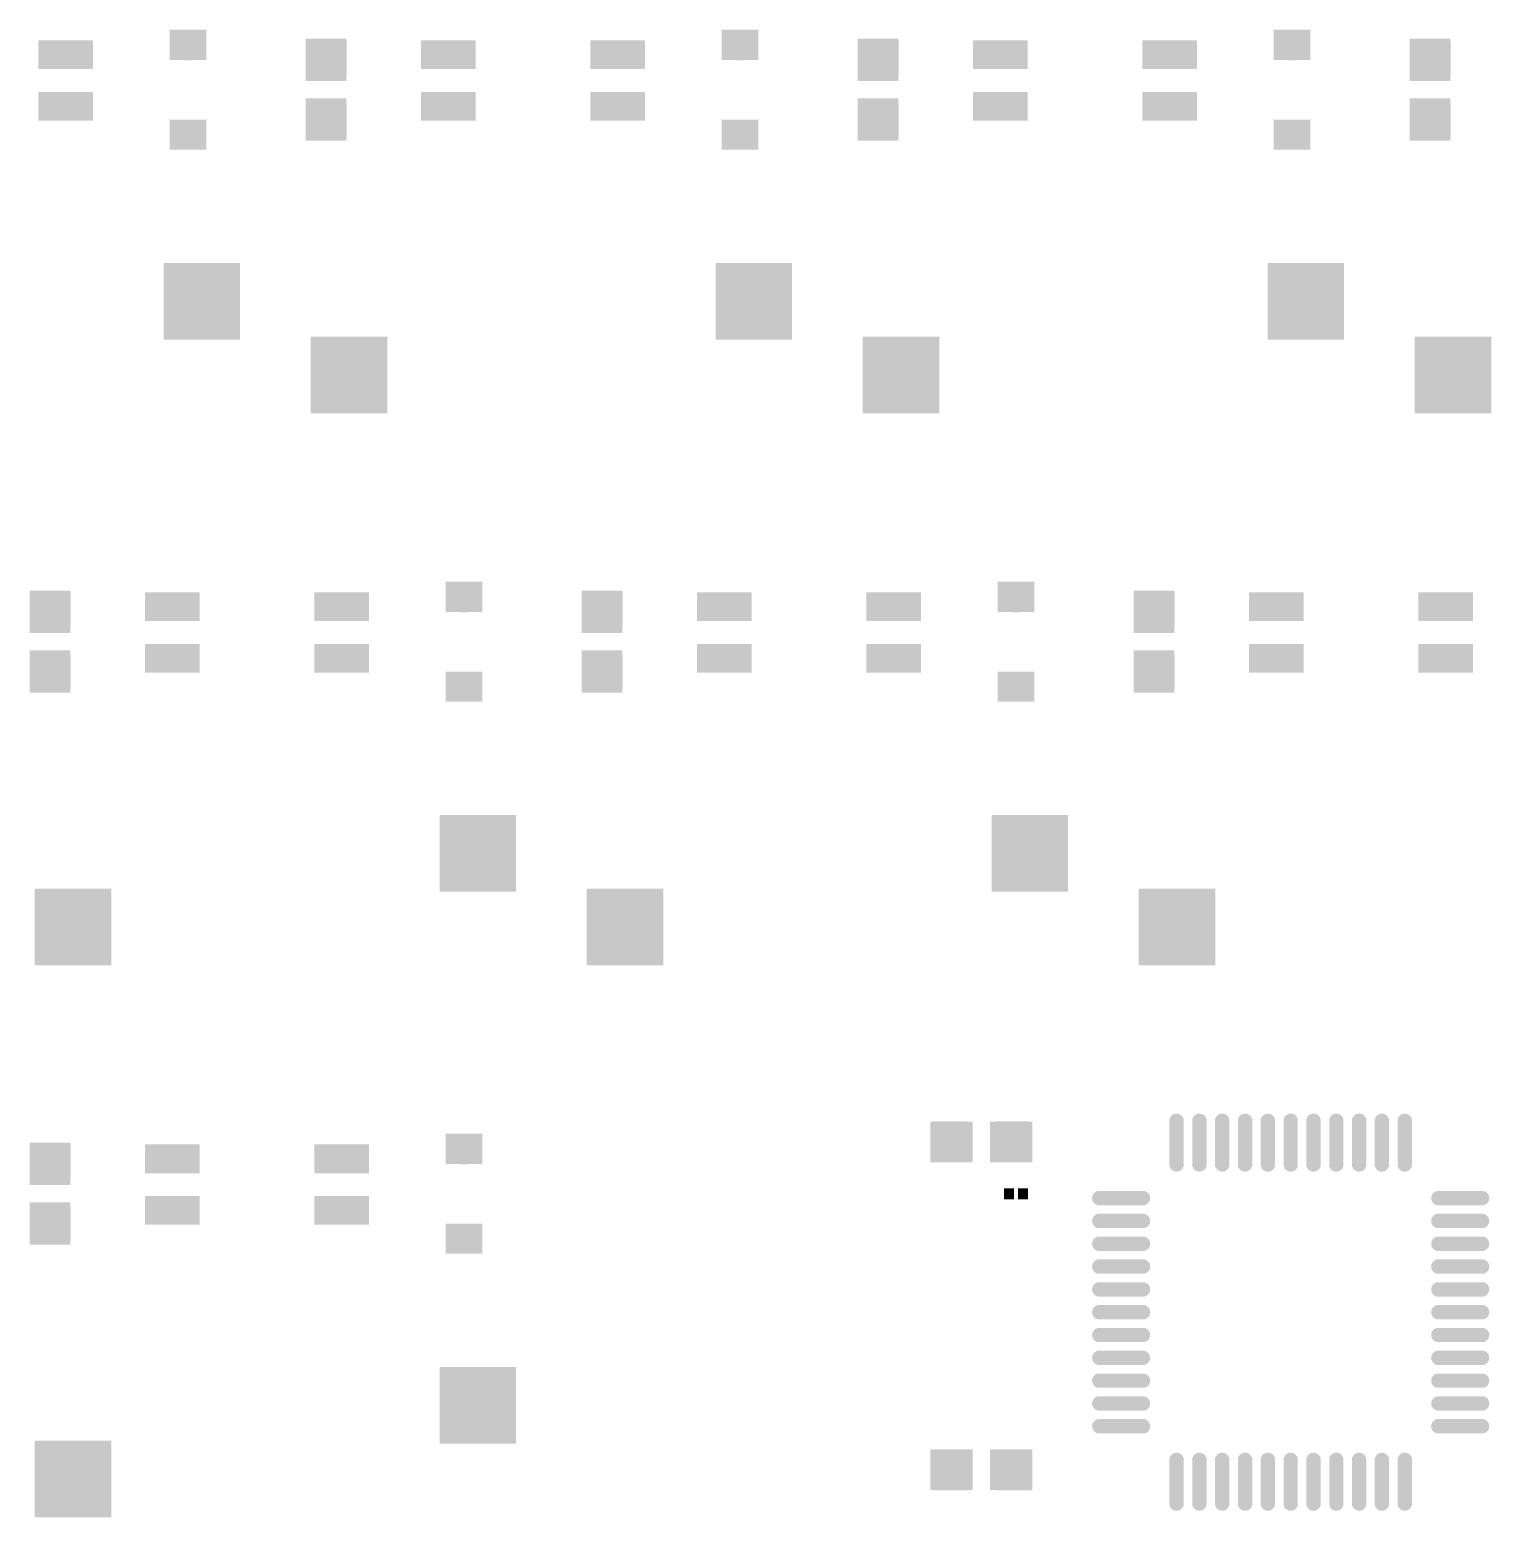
# Model space of a CAD drawing. Extents: x -401 to 1070, y -422 to 1263.
# Drawn here: x 525.2 to 575.7, y -420.2 to -368.8 of the extents above; entities that cross this region are included whole.
import ezdxf

# ---------------------------------------------------------------- set-up
doc = ezdxf.new("R2010")
doc.units = 0
doc.header["$MEASUREMENT"] = 0
for name, color, linetype, true_color in [('BottomLayer', 5, 'Continuous', 0x0000ff), ('BottomPasteMaskLayer', 7, 'Continuous', 0x800000), ('BottomSolderMaskLayer', 7, 'Continuous', 0xaa00ff), ('Document', 7, 'Continuous', 0xffffff)]:
    doc.layers.add(name, color=color, linetype=linetype, true_color=true_color)

msp = doc.modelspace()

# ---------------------------------------------------------------- hatches: boundary and pattern name
at = {"layer": 'BottomLayer'}
for points in [[(530.102, -368.836), (530.102, -369.836), (531.302, -369.836), (531.302, -368.836)], [(549.152, -368.836), (549.152, -369.836), (550.352, -369.836), (550.352, -368.836)], [(568.203, -368.836), (568.203, -369.836), (569.403, -369.836), (569.403, -368.836)], [(525.59, -369.235), (527.368, -369.235), (527.368, -370.124), (525.59, -370.124)], [(534.789, -370.561), (536.139, -370.561), (536.139, -369.151), (534.789, -369.151)], [(538.798, -369.235), (540.576, -369.235), (540.576, -370.124), (538.798, -370.124)], [(544.64, -369.235), (546.418, -369.235), (546.418, -370.124), (544.64, -370.124)], [(553.84, -370.561), (555.19, -370.561), (555.19, -369.151), (553.84, -369.151)], [(557.849, -369.235), (559.627, -369.235), (559.627, -370.124), (557.849, -370.124)], [(563.691, -369.235), (565.469, -369.235), (565.469, -370.124), (563.691, -370.124)], [(572.89, -370.561), (574.24, -370.561), (574.24, -369.151), (572.89, -369.151)], [(525.59, -371.013), (527.368, -371.013), (527.368, -371.902), (525.59, -371.902)], [(538.798, -371.013), (540.576, -371.013), (540.576, -371.902), (538.798, -371.902)], [(544.64, -371.013), (546.418, -371.013), (546.418, -371.902), (544.64, -371.902)], [(557.849, -371.013), (559.627, -371.013), (559.627, -371.902), (557.849, -371.902)], [(563.691, -371.013), (565.469, -371.013), (565.469, -371.902), (563.691, -371.902)], [(534.789, -371.211), (536.139, -371.211), (536.139, -372.621), (534.789, -372.621)], [(553.84, -371.211), (555.19, -371.211), (555.19, -372.621), (553.84, -372.621)], [(572.89, -371.211), (574.24, -371.211), (574.24, -372.621), (572.89, -372.621)], [(530.102, -371.936), (530.102, -372.936), (531.302, -372.936), (531.302, -371.936)], [(549.152, -371.936), (549.152, -372.936), (550.352, -372.936), (550.352, -371.936)], [(568.203, -371.936), (568.203, -372.936), (569.403, -372.936), (569.403, -371.936)], [(529.908, -376.919), (532.448, -376.919), (532.448, -379.459), (529.908, -379.459)], [(548.958, -376.919), (551.498, -376.919), (551.498, -379.459), (548.958, -379.459)], [(568.009, -376.919), (570.549, -376.919), (570.549, -379.459), (568.009, -379.459)], [(534.988, -379.459), (537.528, -379.459), (537.528, -381.999), (534.988, -381.999)], [(554.039, -379.459), (556.579, -379.459), (556.579, -381.999), (554.039, -381.999)], [(573.089, -379.459), (575.629, -379.459), (575.629, -381.999), (573.089, -381.999)], [(539.627, -387.887), (539.627, -388.887), (540.827, -388.887), (540.827, -387.887)], [(558.677, -387.887), (558.677, -388.887), (559.877, -388.887), (559.877, -387.887)], [(525.264, -389.611), (526.614, -389.611), (526.614, -388.201), (525.264, -388.201)], [(529.273, -388.286), (531.051, -388.286), (531.051, -389.175), (529.273, -389.175)], [(535.115, -388.286), (536.893, -388.286), (536.893, -389.175), (535.115, -389.175)], [(544.315, -389.611), (545.665, -389.611), (545.665, -388.201), (544.315, -388.201)], [(548.323, -388.286), (550.101, -388.286), (550.101, -389.175), (548.323, -389.175)], [(554.165, -388.286), (555.943, -388.286), (555.943, -389.175), (554.165, -389.175)], [(563.365, -389.611), (564.715, -389.611), (564.715, -388.201), (563.365, -388.201)], [(567.374, -388.286), (569.152, -388.286), (569.152, -389.175), (567.374, -389.175)], [(573.216, -388.286), (574.994, -388.286), (574.994, -389.175), (573.216, -389.175)], [(529.273, -390.064), (531.051, -390.064), (531.051, -390.953), (529.273, -390.953)], [(535.115, -390.064), (536.893, -390.064), (536.893, -390.953), (535.115, -390.953)], [(548.323, -390.064), (550.101, -390.064), (550.101, -390.953), (548.323, -390.953)], [(554.165, -390.064), (555.943, -390.064), (555.943, -390.953), (554.165, -390.953)], [(567.374, -390.064), (569.152, -390.064), (569.152, -390.953), (567.374, -390.953)], [(573.216, -390.064), (574.994, -390.064), (574.994, -390.953), (573.216, -390.953)], [(525.264, -390.261), (526.614, -390.261), (526.614, -391.671), (525.264, -391.671)], [(544.315, -390.261), (545.665, -390.261), (545.665, -391.671), (544.315, -391.671)], [(563.365, -390.261), (564.715, -390.261), (564.715, -391.671), (563.365, -391.671)], [(539.627, -390.986), (539.627, -391.986), (540.827, -391.986), (540.827, -390.986)], [(558.677, -390.986), (558.677, -391.986), (559.877, -391.986), (559.877, -390.986)], [(539.433, -395.969), (541.973, -395.969), (541.973, -398.509), (539.433, -398.509)], [(558.483, -395.969), (561.023, -395.969), (561.023, -398.509), (558.483, -398.509)], [(525.463, -398.509), (528.003, -398.509), (528.003, -401.049), (525.463, -401.049)], [(544.513, -398.509), (547.053, -398.509), (547.053, -401.049), (544.513, -401.049)], [(563.564, -398.509), (566.104, -398.509), (566.104, -401.049), (563.564, -401.049)], [(557.762, -407.876), (557.762, -406.526), (556.352, -406.526), (556.352, -407.876)], [(558.412, -407.876), (558.412, -406.526), (559.822, -406.526), (559.822, -407.876)], [(565.041, -407.95, -0.785398), (564.6, -407.95), (564.6, -406.495, -0.785398), (565.041, -406.495)], [(565.829, -407.95, -0.785398), (565.388, -407.95), (565.388, -406.495, -0.785398), (565.829, -406.495)], [(566.616, -407.95, -0.785398), (566.175, -407.95), (566.175, -406.495, -0.785398), (566.616, -406.495)], [(567.403, -407.95, -0.785398), (566.962, -407.95), (566.962, -406.495, -0.785398), (567.403, -406.495)], [(568.191, -407.95, -0.785398), (567.75, -407.95), (567.75, -406.495, -0.785398), (568.191, -406.495)], [(568.978, -407.95, -0.785398), (568.537, -407.95), (568.537, -406.495, -0.785398), (568.978, -406.495)], [(569.766, -407.95, -0.785398), (569.325, -407.95), (569.325, -406.495, -0.785398), (569.766, -406.495)], [(570.553, -407.95, -0.785398), (570.112, -407.95), (570.112, -406.495, -0.785398), (570.553, -406.495)], [(571.34, -407.95, -0.785398), (570.899, -407.95), (570.899, -406.495, -0.785398), (571.34, -406.495)], [(572.128, -407.95, -0.785398), (571.687, -407.95), (571.687, -406.495, -0.785398), (572.128, -406.495)], [(572.915, -407.95, -0.785398), (572.474, -407.95), (572.474, -406.495, -0.785398), (572.915, -406.495)], [(539.627, -406.937), (539.627, -407.937), (540.827, -407.937), (540.827, -406.937)], [(525.264, -408.662), (526.614, -408.662), (526.614, -407.252), (525.264, -407.252)], [(529.273, -407.336), (531.051, -407.336), (531.051, -408.225), (529.273, -408.225)], [(535.115, -407.336), (536.893, -407.336), (536.893, -408.225), (535.115, -408.225)], [(529.273, -409.114), (531.051, -409.114), (531.051, -410.003), (529.273, -410.003)], [(535.115, -409.114), (536.893, -409.114), (536.893, -410.003), (535.115, -410.003)], [(559.187, -409.149), (559.187, -408.825), (558.884, -408.825), (558.884, -409.149)], [(559.367, -409.149), (559.367, -408.825), (559.67, -408.825), (559.67, -409.149)], [(562.179, -409.357, -0.785398), (562.179, -408.916), (563.633, -408.916, -0.785398), (563.633, -409.357)], [(573.882, -409.357, -0.785398), (573.882, -408.916), (575.336, -408.916, -0.785398), (575.336, -409.357)], [(525.264, -409.312), (526.614, -409.312), (526.614, -410.722), (525.264, -410.722)], [(539.627, -410.037), (539.627, -411.037), (540.827, -411.037), (540.827, -410.037)], [(562.179, -410.145, -0.785398), (562.179, -409.704), (563.633, -409.704, -0.785398), (563.633, -410.145)], [(573.882, -410.145, -0.785398), (573.882, -409.704), (575.336, -409.704, -0.785398), (575.336, -410.145)], [(562.179, -410.932, -0.785398), (562.179, -410.491), (563.633, -410.491, -0.785398), (563.633, -410.932)], [(573.882, -410.932, -0.785398), (573.882, -410.491), (575.336, -410.491, -0.785398), (575.336, -410.932)], [(562.179, -411.719, -0.785398), (562.179, -411.279), (563.633, -411.279, -0.785398), (563.633, -411.719)], [(573.882, -411.719, -0.785398), (573.882, -411.279), (575.336, -411.279, -0.785398), (575.336, -411.719)], [(562.179, -412.507, -0.785398), (562.179, -412.066), (563.633, -412.066, -0.785398), (563.633, -412.507)], [(573.882, -412.507, -0.785398), (573.882, -412.066), (575.336, -412.066, -0.785398), (575.336, -412.507)], [(562.179, -413.294, -0.785398), (562.179, -412.853), (563.633, -412.853, -0.785398), (563.633, -413.294)], [(573.882, -413.294, -0.785398), (573.882, -412.853), (575.336, -412.853, -0.785398), (575.336, -413.294)], [(562.179, -414.082, -0.785398), (562.179, -413.641), (563.633, -413.641, -0.785398), (563.633, -414.082)], [(573.882, -414.082, -0.785398), (573.882, -413.641), (575.336, -413.641, -0.785398), (575.336, -414.082)], [(562.179, -414.869, -0.785398), (562.179, -414.428), (563.633, -414.428, -0.785398), (563.633, -414.869)], [(573.882, -414.869, -0.785398), (573.882, -414.428), (575.336, -414.428, -0.785398), (575.336, -414.869)], [(539.433, -415.019), (541.973, -415.019), (541.973, -417.559), (539.433, -417.559)], [(562.179, -415.656, -0.785398), (562.179, -415.216), (563.633, -415.216, -0.785398), (563.633, -415.656)], [(573.882, -415.656, -0.785398), (573.882, -415.216), (575.336, -415.216, -0.785398), (575.336, -415.656)], [(562.179, -416.444, -0.785398), (562.179, -416.003), (563.633, -416.003, -0.785398), (563.633, -416.444)], [(573.882, -416.444, -0.785398), (573.882, -416.003), (575.336, -416.003, -0.785398), (575.336, -416.444)], [(562.179, -417.231, -0.785398), (562.179, -416.79), (563.633, -416.79, -0.785398), (563.633, -417.231)], [(573.882, -417.231, -0.785398), (573.882, -416.79), (575.336, -416.79, -0.785398), (575.336, -417.231)], [(525.463, -417.559), (528.003, -417.559), (528.003, -420.099), (525.463, -420.099)], [(557.762, -417.837), (557.762, -419.187), (556.352, -419.187), (556.352, -417.837)], [(558.412, -417.837), (558.412, -419.187), (559.822, -419.187), (559.822, -417.837)], [(565.041, -419.652, -0.785398), (564.6, -419.652), (564.6, -418.198, -0.785398), (565.041, -418.198)], [(565.829, -419.652, -0.785398), (565.388, -419.652), (565.388, -418.198, -0.785398), (565.829, -418.198)], [(566.616, -419.652, -0.785398), (566.175, -419.652), (566.175, -418.198, -0.785398), (566.616, -418.198)], [(567.403, -419.652, -0.785398), (566.962, -419.652), (566.962, -418.198, -0.785398), (567.403, -418.198)], [(568.191, -419.652, -0.785398), (567.75, -419.652), (567.75, -418.198, -0.785398), (568.191, -418.198)], [(568.978, -419.652, -0.785398), (568.537, -419.652), (568.537, -418.198, -0.785398), (568.978, -418.198)], [(569.766, -419.652, -0.785398), (569.325, -419.652), (569.325, -418.198, -0.785398), (569.766, -418.198)], [(570.553, -419.652, -0.785398), (570.112, -419.652), (570.112, -418.198, -0.785398), (570.553, -418.198)], [(571.34, -419.652, -0.785398), (570.899, -419.652), (570.899, -418.198, -0.785398), (571.34, -418.198)], [(572.128, -419.652, -0.785398), (571.687, -419.652), (571.687, -418.198, -0.785398), (572.128, -418.198)], [(572.915, -419.652, -0.785398), (572.474, -419.652), (572.474, -418.198, -0.785398), (572.915, -418.198)]]:
    msp.add_hatch(color=256, dxfattribs=at).paths.add_polyline_path(points)
at = {"layer": 'BottomPasteMaskLayer'}
for points in [[(530.102, -368.836), (530.102, -369.836), (531.302, -369.836), (531.302, -368.836)], [(549.152, -368.836), (549.152, -369.836), (550.352, -369.836), (550.352, -368.836)], [(568.203, -368.836), (568.203, -369.836), (569.403, -369.836), (569.403, -368.836)], [(525.59, -369.235), (527.368, -369.235), (527.368, -370.124), (525.59, -370.124)], [(534.844, -370.411), (535.264, -370.411), (535.264, -369.966), (535.714, -369.966), (535.714, -370.406), (536.124, -370.411), (536.174, -370.361), (536.174, -369.211), (536.124, -369.161), (534.844, -369.161), (534.794, -369.211), (534.794, -370.361)], [(538.798, -369.235), (540.576, -369.235), (540.576, -370.124), (538.798, -370.124)], [(544.64, -369.235), (546.418, -369.235), (546.418, -370.124), (544.64, -370.124)], [(553.895, -370.411), (554.315, -370.411), (554.315, -369.966), (554.765, -369.966), (554.765, -370.406), (555.175, -370.411), (555.225, -370.361), (555.225, -369.211), (555.175, -369.161), (553.895, -369.161), (553.845, -369.211), (553.845, -370.361)], [(557.849, -369.235), (559.627, -369.235), (559.627, -370.124), (557.849, -370.124)], [(563.691, -369.235), (565.469, -369.235), (565.469, -370.124), (563.691, -370.124)], [(572.945, -370.411), (573.365, -370.411), (573.365, -369.966), (573.815, -369.966), (573.815, -370.406), (574.225, -370.411), (574.275, -370.361), (574.275, -369.211), (574.225, -369.161), (572.945, -369.161), (572.895, -369.211), (572.895, -370.361)], [(525.59, -371.013), (527.368, -371.013), (527.368, -371.902), (525.59, -371.902)], [(538.798, -371.013), (540.576, -371.013), (540.576, -371.902), (538.798, -371.902)], [(544.64, -371.013), (546.418, -371.013), (546.418, -371.902), (544.64, -371.902)], [(557.849, -371.013), (559.627, -371.013), (559.627, -371.902), (557.849, -371.902)], [(563.691, -371.013), (565.469, -371.013), (565.469, -371.902), (563.691, -371.902)], [(534.844, -372.561), (536.124, -372.561), (536.174, -372.511), (536.174, -371.361), (536.124, -371.311), (535.714, -371.306), (535.714, -371.756), (535.264, -371.756), (535.264, -371.316), (534.844, -371.311), (534.794, -371.361), (534.794, -372.511)], [(553.895, -372.561), (555.175, -372.561), (555.225, -372.511), (555.225, -371.361), (555.175, -371.311), (554.765, -371.306), (554.765, -371.756), (554.315, -371.756), (554.315, -371.316), (553.895, -371.311), (553.845, -371.361), (553.845, -372.511)], [(572.945, -372.561), (574.225, -372.561), (574.275, -372.511), (574.275, -371.361), (574.225, -371.311), (573.815, -371.306), (573.815, -371.756), (573.365, -371.756), (573.365, -371.316), (572.945, -371.311), (572.895, -371.361), (572.895, -372.511)], [(530.102, -371.936), (530.102, -372.936), (531.302, -372.936), (531.302, -371.936)], [(549.152, -371.936), (549.152, -372.936), (550.352, -372.936), (550.352, -371.936)], [(568.203, -371.936), (568.203, -372.936), (569.403, -372.936), (569.403, -371.936)], [(529.908, -376.919), (532.448, -376.919), (532.448, -379.459), (529.908, -379.459)], [(548.958, -376.919), (551.498, -376.919), (551.498, -379.459), (548.958, -379.459)], [(568.009, -376.919), (570.549, -376.919), (570.549, -379.459), (568.009, -379.459)], [(534.988, -379.459), (537.528, -379.459), (537.528, -381.999), (534.988, -381.999)], [(554.039, -379.459), (556.579, -379.459), (556.579, -381.999), (554.039, -381.999)], [(573.089, -379.459), (575.629, -379.459), (575.629, -381.999), (573.089, -381.999)], [(539.627, -387.887), (539.627, -388.887), (540.827, -388.887), (540.827, -387.887)], [(558.677, -387.887), (558.677, -388.887), (559.877, -388.887), (559.877, -387.887)], [(525.319, -389.462), (525.739, -389.461), (525.739, -389.017), (526.189, -389.017), (526.189, -389.456), (526.599, -389.462), (526.649, -389.411), (526.649, -388.262), (526.599, -388.211), (525.319, -388.211), (525.269, -388.262), (525.269, -389.411)], [(529.273, -388.286), (531.051, -388.286), (531.051, -389.175), (529.273, -389.175)], [(535.115, -388.286), (536.893, -388.286), (536.893, -389.175), (535.115, -389.175)], [(544.37, -389.462), (544.79, -389.461), (544.79, -389.017), (545.24, -389.017), (545.24, -389.456), (545.65, -389.462), (545.7, -389.411), (545.7, -388.262), (545.65, -388.211), (544.37, -388.211), (544.32, -388.262), (544.32, -389.411)], [(548.323, -388.286), (550.101, -388.286), (550.101, -389.175), (548.323, -389.175)], [(554.165, -388.286), (555.943, -388.286), (555.943, -389.175), (554.165, -389.175)], [(563.42, -389.462), (563.84, -389.461), (563.84, -389.017), (564.29, -389.017), (564.29, -389.456), (564.7, -389.462), (564.75, -389.411), (564.75, -388.262), (564.7, -388.211), (563.42, -388.211), (563.37, -388.262), (563.37, -389.411)], [(567.374, -388.286), (569.152, -388.286), (569.152, -389.175), (567.374, -389.175)], [(573.216, -388.286), (574.994, -388.286), (574.994, -389.175), (573.216, -389.175)], [(529.273, -390.064), (531.051, -390.064), (531.051, -390.953), (529.273, -390.953)], [(535.115, -390.064), (536.893, -390.064), (536.893, -390.953), (535.115, -390.953)], [(548.323, -390.064), (550.101, -390.064), (550.101, -390.953), (548.323, -390.953)], [(554.165, -390.064), (555.943, -390.064), (555.943, -390.953), (554.165, -390.953)], [(567.374, -390.064), (569.152, -390.064), (569.152, -390.953), (567.374, -390.953)], [(573.216, -390.064), (574.994, -390.064), (574.994, -390.953), (573.216, -390.953)], [(525.319, -391.612), (526.599, -391.612), (526.649, -391.562), (526.649, -390.411), (526.599, -390.362), (526.189, -390.356), (526.189, -390.806), (525.739, -390.806), (525.739, -390.366), (525.319, -390.362), (525.269, -390.411), (525.269, -391.562)], [(544.37, -391.612), (545.65, -391.612), (545.7, -391.562), (545.7, -390.411), (545.65, -390.362), (545.24, -390.356), (545.24, -390.806), (544.79, -390.806), (544.79, -390.366), (544.37, -390.362), (544.32, -390.411), (544.32, -391.562)], [(563.42, -391.612), (564.7, -391.612), (564.75, -391.562), (564.75, -390.411), (564.7, -390.362), (564.29, -390.356), (564.29, -390.806), (563.84, -390.806), (563.84, -390.366), (563.42, -390.362), (563.37, -390.411), (563.37, -391.562)], [(539.627, -390.986), (539.627, -391.986), (540.827, -391.986), (540.827, -390.986)], [(558.677, -390.986), (558.677, -391.986), (559.877, -391.986), (559.877, -390.986)], [(539.433, -395.969), (541.973, -395.969), (541.973, -398.509), (539.433, -398.509)], [(558.483, -395.969), (561.023, -395.969), (561.023, -398.509), (558.483, -398.509)], [(525.463, -398.509), (528.003, -398.509), (528.003, -401.049), (525.463, -401.049)], [(544.513, -398.509), (547.053, -398.509), (547.053, -401.049), (544.513, -401.049)], [(563.564, -398.509), (566.104, -398.509), (566.104, -401.049), (563.564, -401.049)], [(557.612, -407.821), (557.612, -407.401), (557.167, -407.401), (557.167, -406.951), (557.607, -406.951), (557.612, -406.541), (557.562, -406.491), (556.412, -406.491), (556.362, -406.541), (556.362, -407.821), (556.412, -407.871), (557.562, -407.871)], [(559.762, -407.821), (559.762, -406.541), (559.712, -406.491), (558.562, -406.491), (558.512, -406.541), (558.507, -406.951), (558.957, -406.951), (558.957, -407.401), (558.517, -407.401), (558.512, -407.821), (558.562, -407.871), (559.712, -407.871)], [(565.041, -407.95, -0.785398), (564.6, -407.95), (564.6, -406.495, -0.785398), (565.041, -406.495)], [(565.829, -407.95, -0.785398), (565.388, -407.95), (565.388, -406.495, -0.785398), (565.829, -406.495)], [(566.616, -407.95, -0.785398), (566.175, -407.95), (566.175, -406.495, -0.785398), (566.616, -406.495)], [(567.403, -407.95, -0.785398), (566.962, -407.95), (566.962, -406.495, -0.785398), (567.403, -406.495)], [(568.191, -407.95, -0.785398), (567.75, -407.95), (567.75, -406.495, -0.785398), (568.191, -406.495)], [(568.978, -407.95, -0.785398), (568.537, -407.95), (568.537, -406.495, -0.785398), (568.978, -406.495)], [(569.766, -407.95, -0.785398), (569.325, -407.95), (569.325, -406.495, -0.785398), (569.766, -406.495)], [(570.553, -407.95, -0.785398), (570.112, -407.95), (570.112, -406.495, -0.785398), (570.553, -406.495)], [(571.34, -407.95, -0.785398), (570.899, -407.95), (570.899, -406.495, -0.785398), (571.34, -406.495)], [(572.128, -407.95, -0.785398), (571.687, -407.95), (571.687, -406.495, -0.785398), (572.128, -406.495)], [(572.915, -407.95, -0.785398), (572.474, -407.95), (572.474, -406.495, -0.785398), (572.915, -406.495)], [(539.627, -406.937), (539.627, -407.937), (540.827, -407.937), (540.827, -406.937)], [(525.319, -408.512), (525.739, -408.512), (525.739, -408.067), (526.189, -408.067), (526.189, -408.507), (526.599, -408.512), (526.649, -408.462), (526.649, -407.312), (526.599, -407.262), (525.319, -407.262), (525.269, -407.312), (525.269, -408.462)], [(529.273, -407.336), (531.051, -407.336), (531.051, -408.225), (529.273, -408.225)], [(535.115, -407.336), (536.893, -407.336), (536.893, -408.225), (535.115, -408.225)], [(529.273, -409.114), (531.051, -409.114), (531.051, -410.003), (529.273, -410.003)], [(535.115, -409.114), (536.893, -409.114), (536.893, -410.003), (535.115, -410.003)], [(559.196, -409.125), (559.196, -408.849), (559.172, -408.825), (558.908, -408.825), (558.884, -408.849), (558.884, -409.125), (558.908, -409.149), (559.172, -409.149)], [(559.358, -409.125), (559.358, -408.849), (559.382, -408.825), (559.646, -408.825), (559.67, -408.849), (559.67, -409.125), (559.646, -409.149), (559.382, -409.149)], [(562.179, -409.357, -0.785398), (562.179, -408.916), (563.633, -408.916, -0.785398), (563.633, -409.357)], [(573.882, -409.357, -0.785398), (573.882, -408.916), (575.336, -408.916, -0.785398), (575.336, -409.357)], [(525.319, -410.662), (526.599, -410.662), (526.649, -410.612), (526.649, -409.462), (526.599, -409.412), (526.189, -409.407), (526.189, -409.857), (525.739, -409.857), (525.739, -409.417), (525.319, -409.412), (525.269, -409.462), (525.269, -410.612)], [(539.627, -410.037), (539.627, -411.037), (540.827, -411.037), (540.827, -410.037)], [(562.179, -410.145, -0.785398), (562.179, -409.704), (563.633, -409.704, -0.785398), (563.633, -410.145)], [(573.882, -410.145, -0.785398), (573.882, -409.704), (575.336, -409.704, -0.785398), (575.336, -410.145)], [(562.179, -410.932, -0.785398), (562.179, -410.491), (563.633, -410.491, -0.785398), (563.633, -410.932)], [(573.882, -410.932, -0.785398), (573.882, -410.491), (575.336, -410.491, -0.785398), (575.336, -410.932)], [(562.179, -411.719, -0.785398), (562.179, -411.279), (563.633, -411.279, -0.785398), (563.633, -411.719)], [(573.882, -411.719, -0.785398), (573.882, -411.279), (575.336, -411.279, -0.785398), (575.336, -411.719)], [(562.179, -412.507, -0.785398), (562.179, -412.066), (563.633, -412.066, -0.785398), (563.633, -412.507)], [(573.882, -412.507, -0.785398), (573.882, -412.066), (575.336, -412.066, -0.785398), (575.336, -412.507)], [(562.179, -413.294, -0.785398), (562.179, -412.853), (563.633, -412.853, -0.785398), (563.633, -413.294)], [(573.882, -413.294, -0.785398), (573.882, -412.853), (575.336, -412.853, -0.785398), (575.336, -413.294)], [(562.179, -414.082, -0.785398), (562.179, -413.641), (563.633, -413.641, -0.785398), (563.633, -414.082)], [(573.882, -414.082, -0.785398), (573.882, -413.641), (575.336, -413.641, -0.785398), (575.336, -414.082)], [(562.179, -414.869, -0.785398), (562.179, -414.428), (563.633, -414.428, -0.785398), (563.633, -414.869)], [(573.882, -414.869, -0.785398), (573.882, -414.428), (575.336, -414.428, -0.785398), (575.336, -414.869)], [(539.433, -415.019), (541.973, -415.019), (541.973, -417.559), (539.433, -417.559)], [(562.179, -415.656, -0.785398), (562.179, -415.216), (563.633, -415.216, -0.785398), (563.633, -415.656)], [(573.882, -415.656, -0.785398), (573.882, -415.216), (575.336, -415.216, -0.785398), (575.336, -415.656)], [(562.179, -416.444, -0.785398), (562.179, -416.003), (563.633, -416.003, -0.785398), (563.633, -416.444)], [(573.882, -416.444, -0.785398), (573.882, -416.003), (575.336, -416.003, -0.785398), (575.336, -416.444)], [(562.179, -417.231, -0.785398), (562.179, -416.79), (563.633, -416.79, -0.785398), (563.633, -417.231)], [(573.882, -417.231, -0.785398), (573.882, -416.79), (575.336, -416.79, -0.785398), (575.336, -417.231)], [(525.463, -417.559), (528.003, -417.559), (528.003, -420.099), (525.463, -420.099)], [(556.412, -417.892), (556.412, -419.172), (556.462, -419.222), (557.612, -419.222), (557.662, -419.172), (557.667, -418.762), (557.217, -418.762), (557.217, -418.312), (557.657, -418.312), (557.662, -417.892), (557.612, -417.842), (556.462, -417.842)], [(558.562, -417.892), (558.562, -418.312), (559.007, -418.312), (559.007, -418.762), (558.567, -418.762), (558.562, -419.172), (558.612, -419.222), (559.762, -419.222), (559.812, -419.172), (559.812, -417.892), (559.762, -417.842), (558.612, -417.842)], [(565.041, -419.652, -0.785398), (564.6, -419.652), (564.6, -418.198, -0.785398), (565.041, -418.198)], [(565.829, -419.652, -0.785398), (565.388, -419.652), (565.388, -418.198, -0.785398), (565.829, -418.198)], [(566.616, -419.652, -0.785398), (566.175, -419.652), (566.175, -418.198, -0.785398), (566.616, -418.198)], [(567.403, -419.652, -0.785398), (566.962, -419.652), (566.962, -418.198, -0.785398), (567.403, -418.198)], [(568.191, -419.652, -0.785398), (567.75, -419.652), (567.75, -418.198, -0.785398), (568.191, -418.198)], [(568.978, -419.652, -0.785398), (568.537, -419.652), (568.537, -418.198, -0.785398), (568.978, -418.198)], [(569.766, -419.652, -0.785398), (569.325, -419.652), (569.325, -418.198, -0.785398), (569.766, -418.198)], [(570.553, -419.652, -0.785398), (570.112, -419.652), (570.112, -418.198, -0.785398), (570.553, -418.198)], [(571.34, -419.652, -0.785398), (570.899, -419.652), (570.899, -418.198, -0.785398), (571.34, -418.198)], [(572.128, -419.652, -0.785398), (571.687, -419.652), (571.687, -418.198, -0.785398), (572.128, -418.198)], [(572.915, -419.652, -0.785398), (572.474, -419.652), (572.474, -418.198, -0.785398), (572.915, -418.198)]]:
    msp.add_hatch(color=256, dxfattribs=at).paths.add_polyline_path(points)
at = {"layer": 'BottomSolderMaskLayer'}
for points in [[(530.071, -368.815), (530.071, -369.857), (531.332, -369.857), (531.332, -368.815)], [(549.122, -368.815), (549.122, -369.857), (550.383, -369.857), (550.383, -368.815)], [(568.172, -368.815), (568.172, -369.857), (569.433, -369.857), (569.433, -368.815)], [(525.539, -369.184), (527.419, -369.184), (527.419, -370.175), (525.539, -370.175)], [(534.765, -370.588), (536.164, -370.588), (536.164, -369.125), (534.765, -369.125)], [(538.747, -369.184), (540.627, -369.184), (540.627, -370.175), (538.747, -370.175)], [(544.589, -369.184), (546.469, -369.184), (546.469, -370.175), (544.589, -370.175)], [(553.815, -370.588), (555.214, -370.588), (555.214, -369.125), (553.815, -369.125)], [(557.798, -369.184), (559.677, -369.184), (559.677, -370.175), (557.798, -370.175)], [(563.64, -369.184), (565.519, -369.184), (565.519, -370.175), (563.64, -370.175)], [(572.866, -370.588), (574.264, -370.588), (574.264, -369.125), (572.866, -369.125)], [(525.539, -370.962), (527.419, -370.962), (527.419, -371.953), (525.539, -371.953)], [(538.747, -370.962), (540.627, -370.962), (540.627, -371.953), (538.747, -371.953)], [(544.589, -370.962), (546.469, -370.962), (546.469, -371.953), (544.589, -371.953)], [(557.798, -370.962), (559.677, -370.962), (559.677, -371.953), (557.798, -371.953)], [(563.64, -370.962), (565.519, -370.962), (565.519, -371.953), (563.64, -371.953)], [(534.765, -371.185), (536.164, -371.185), (536.164, -372.648), (534.765, -372.648)], [(553.815, -371.185), (555.214, -371.185), (555.214, -372.648), (553.815, -372.648)], [(572.866, -371.185), (574.264, -371.185), (574.264, -372.648), (572.866, -372.648)], [(530.071, -371.915), (530.071, -372.957), (531.332, -372.957), (531.332, -371.915)], [(549.122, -371.915), (549.122, -372.957), (550.383, -372.957), (550.383, -371.915)], [(568.172, -371.915), (568.172, -372.957), (569.433, -372.957), (569.433, -371.915)], [(529.857, -376.868), (532.499, -376.868), (532.499, -379.509), (529.857, -379.509)], [(548.907, -376.868), (551.549, -376.868), (551.549, -379.509), (548.907, -379.509)], [(567.958, -376.868), (570.599, -376.868), (570.599, -379.509), (567.958, -379.509)], [(534.937, -379.408), (537.579, -379.408), (537.579, -382.049), (534.937, -382.049)], [(553.988, -379.408), (556.629, -379.408), (556.629, -382.049), (553.988, -382.049)], [(573.038, -379.408), (575.68, -379.408), (575.68, -382.049), (573.038, -382.049)], [(539.596, -387.865), (539.596, -388.908), (540.857, -388.908), (540.857, -387.865)], [(558.647, -387.865), (558.647, -388.908), (559.908, -388.908), (559.908, -387.865)], [(525.24, -389.638), (526.638, -389.638), (526.638, -388.175), (525.24, -388.175)], [(529.222, -388.235), (531.102, -388.235), (531.102, -389.225), (529.222, -389.225)], [(535.064, -388.235), (536.944, -388.235), (536.944, -389.225), (535.064, -389.225)], [(544.29, -389.638), (545.689, -389.638), (545.689, -388.175), (544.29, -388.175)], [(548.273, -388.235), (550.152, -388.235), (550.152, -389.225), (548.273, -389.225)], [(554.115, -388.235), (555.994, -388.235), (555.994, -389.225), (554.115, -389.225)], [(563.341, -389.638), (564.739, -389.638), (564.739, -388.175), (563.341, -388.175)], [(567.323, -388.235), (569.203, -388.235), (569.203, -389.225), (567.323, -389.225)], [(573.165, -388.235), (575.045, -388.235), (575.045, -389.225), (573.165, -389.225)], [(529.222, -390.013), (531.102, -390.013), (531.102, -391.003), (529.222, -391.003)], [(535.064, -390.013), (536.944, -390.013), (536.944, -391.003), (535.064, -391.003)], [(548.273, -390.013), (550.152, -390.013), (550.152, -391.003), (548.273, -391.003)], [(554.115, -390.013), (555.994, -390.013), (555.994, -391.003), (554.115, -391.003)], [(567.323, -390.013), (569.203, -390.013), (569.203, -391.003), (567.323, -391.003)], [(573.165, -390.013), (575.045, -390.013), (575.045, -391.003), (573.165, -391.003)], [(525.24, -390.235), (526.638, -390.235), (526.638, -391.698), (525.24, -391.698)], [(544.29, -390.235), (545.689, -390.235), (545.689, -391.698), (544.29, -391.698)], [(563.341, -390.235), (564.739, -390.235), (564.739, -391.698), (563.341, -391.698)], [(539.596, -390.965), (539.596, -392.008), (540.857, -392.008), (540.857, -390.965)], [(558.647, -390.965), (558.647, -392.008), (559.908, -392.008), (559.908, -390.965)], [(539.382, -395.918), (542.024, -395.918), (542.024, -398.56), (539.382, -398.56)], [(558.433, -395.918), (561.074, -395.918), (561.074, -398.56), (558.433, -398.56)], [(525.412, -398.458), (528.054, -398.458), (528.054, -401.1), (525.412, -401.1)], [(544.463, -398.458), (547.104, -398.458), (547.104, -401.1), (544.463, -401.1)], [(563.513, -398.458), (566.155, -398.458), (566.155, -401.1), (563.513, -401.1)], [(557.787, -407.901), (557.787, -406.501), (556.326, -406.501), (556.326, -407.901)], [(558.386, -407.901), (558.386, -406.501), (559.847, -406.501), (559.847, -407.901)], [(565.067, -408.033, -0.785398), (564.575, -408.033), (564.575, -406.411, -0.785398), (565.067, -406.411)], [(565.854, -408.033, -0.785398), (565.362, -408.033), (565.362, -406.411, -0.785398), (565.854, -406.411)], [(566.641, -408.033, -0.785398), (566.15, -408.033), (566.15, -406.411, -0.785398), (566.641, -406.411)], [(567.429, -408.033, -0.785398), (566.937, -408.033), (566.937, -406.411, -0.785398), (567.429, -406.411)], [(568.216, -408.033, -0.785398), (567.724, -408.033), (567.724, -406.411, -0.785398), (568.216, -406.411)], [(569.004, -408.033, -0.785398), (568.512, -408.033), (568.512, -406.411, -0.785398), (569.004, -406.411)], [(569.791, -408.033, -0.785398), (569.299, -408.033), (569.299, -406.411, -0.785398), (569.791, -406.411)], [(570.578, -408.033, -0.785398), (570.087, -408.033), (570.087, -406.411, -0.785398), (570.578, -406.411)], [(571.366, -408.033, -0.785398), (570.874, -408.033), (570.874, -406.411, -0.785398), (571.366, -406.411)], [(572.153, -408.033, -0.785398), (571.661, -408.033), (571.661, -406.411, -0.785398), (572.153, -406.411)], [(572.941, -408.033, -0.785398), (572.449, -408.033), (572.449, -406.411, -0.785398), (572.941, -406.411)], [(539.596, -406.916), (539.596, -407.958), (540.857, -407.958), (540.857, -406.916)], [(525.24, -408.688), (526.638, -408.688), (526.638, -407.225), (525.24, -407.225)], [(529.222, -407.285), (531.102, -407.285), (531.102, -408.276), (529.222, -408.276)], [(535.064, -407.285), (536.944, -407.285), (536.944, -408.276), (535.064, -408.276)], [(529.222, -409.063), (531.102, -409.063), (531.102, -410.054), (529.222, -410.054)], [(535.064, -409.063), (536.944, -409.063), (536.944, -410.054), (535.064, -410.054)], [(559.213, -409.174), (559.213, -408.799), (558.859, -408.799), (558.859, -409.174)], [(559.342, -409.174), (559.342, -408.799), (559.696, -408.799), (559.696, -409.174)], [(562.095, -409.383, -0.785398), (562.095, -408.891), (563.717, -408.891, -0.785398), (563.717, -409.383)], [(573.798, -409.383, -0.785398), (573.798, -408.891), (575.42, -408.891, -0.785398), (575.42, -409.383)], [(525.24, -409.285), (526.638, -409.285), (526.638, -410.748), (525.24, -410.748)], [(539.596, -410.016), (539.596, -411.058), (540.857, -411.058), (540.857, -410.016)], [(562.095, -410.17, -0.785398), (562.095, -409.678), (563.717, -409.678, -0.785398), (563.717, -410.17)], [(573.798, -410.17, -0.785398), (573.798, -409.678), (575.42, -409.678, -0.785398), (575.42, -410.17)], [(562.095, -410.957, -0.785398), (562.095, -410.466), (563.717, -410.466, -0.785398), (563.717, -410.957)], [(573.798, -410.957, -0.785398), (573.798, -410.466), (575.42, -410.466, -0.785398), (575.42, -410.957)], [(562.095, -411.745, -0.785398), (562.095, -411.253), (563.717, -411.253, -0.785398), (563.717, -411.745)], [(573.798, -411.745, -0.785398), (573.798, -411.253), (575.42, -411.253, -0.785398), (575.42, -411.745)], [(562.095, -412.532, -0.785398), (562.095, -412.041), (563.717, -412.041, -0.785398), (563.717, -412.532)], [(573.798, -412.532, -0.785398), (573.798, -412.041), (575.42, -412.041, -0.785398), (575.42, -412.532)], [(562.095, -413.32, -0.785398), (562.095, -412.828), (563.717, -412.828, -0.785398), (563.717, -413.32)], [(573.798, -413.32, -0.785398), (573.798, -412.828), (575.42, -412.828, -0.785398), (575.42, -413.32)], [(562.095, -414.107, -0.785398), (562.095, -413.615), (563.717, -413.615, -0.785398), (563.717, -414.107)], [(573.798, -414.107, -0.785398), (573.798, -413.615), (575.42, -413.615, -0.785398), (575.42, -414.107)], [(562.095, -414.894, -0.785398), (562.095, -414.403), (563.717, -414.403, -0.785398), (563.717, -414.894)], [(573.798, -414.894, -0.785398), (573.798, -414.403), (575.42, -414.403, -0.785398), (575.42, -414.894)], [(539.382, -414.969), (542.024, -414.969), (542.024, -417.61), (539.382, -417.61)], [(562.095, -415.682, -0.785398), (562.095, -415.19), (563.717, -415.19, -0.785398), (563.717, -415.682)], [(573.798, -415.682, -0.785398), (573.798, -415.19), (575.42, -415.19, -0.785398), (575.42, -415.682)], [(562.095, -416.469, -0.785398), (562.095, -415.978), (563.717, -415.978, -0.785398), (563.717, -416.469)], [(573.798, -416.469, -0.785398), (573.798, -415.978), (575.42, -415.978, -0.785398), (575.42, -416.469)], [(562.095, -417.257, -0.785398), (562.095, -416.765), (563.717, -416.765, -0.785398), (563.717, -417.257)], [(573.798, -417.257, -0.785398), (573.798, -416.765), (575.42, -416.765, -0.785398), (575.42, -417.257)], [(525.412, -417.509), (528.054, -417.509), (528.054, -420.15), (525.412, -420.15)], [(557.787, -417.812), (557.787, -419.212), (556.326, -419.212), (556.326, -417.812)], [(558.386, -417.812), (558.386, -419.212), (559.847, -419.212), (559.847, -417.812)], [(565.067, -419.736, -0.785398), (564.575, -419.736), (564.575, -418.114, -0.785398), (565.067, -418.114)], [(565.854, -419.736, -0.785398), (565.362, -419.736), (565.362, -418.114, -0.785398), (565.854, -418.114)], [(566.641, -419.736, -0.785398), (566.15, -419.736), (566.15, -418.114, -0.785398), (566.641, -418.114)], [(567.429, -419.736, -0.785398), (566.937, -419.736), (566.937, -418.114, -0.785398), (567.429, -418.114)], [(568.216, -419.736, -0.785398), (567.724, -419.736), (567.724, -418.114, -0.785398), (568.216, -418.114)], [(569.004, -419.736, -0.785398), (568.512, -419.736), (568.512, -418.114, -0.785398), (569.004, -418.114)], [(569.791, -419.736, -0.785398), (569.299, -419.736), (569.299, -418.114, -0.785398), (569.791, -418.114)], [(570.578, -419.736, -0.785398), (570.087, -419.736), (570.087, -418.114, -0.785398), (570.578, -418.114)], [(571.366, -419.736, -0.785398), (570.874, -419.736), (570.874, -418.114, -0.785398), (571.366, -418.114)], [(572.153, -419.736, -0.785398), (571.661, -419.736), (571.661, -418.114, -0.785398), (572.153, -418.114)], [(572.941, -419.736, -0.785398), (572.449, -419.736), (572.449, -418.114, -0.785398), (572.941, -418.114)]]:
    msp.add_hatch(color=256, dxfattribs=at).paths.add_polyline_path(points)
at = {"layer": 'Document'}
for points in [[(530.575, -368.981), (530.575, -369.87), (530.829, -369.87), (530.829, -368.981)], [(549.625, -368.981), (549.625, -369.87), (549.879, -369.87), (549.879, -368.981)], [(568.676, -368.981), (568.676, -369.87), (568.93, -369.87), (568.93, -368.981)], [(530.575, -372.029), (530.575, -372.918), (530.829, -372.918), (530.829, -372.029)], [(549.625, -372.029), (549.625, -372.918), (549.879, -372.918), (549.879, -372.029)], [(568.676, -372.029), (568.676, -372.918), (568.93, -372.918), (568.93, -372.029)], [(531.138, -372.357), (530.249, -372.357), (530.249, -372.611), (531.138, -372.611)], [(550.189, -372.357), (549.3, -372.357), (549.3, -372.611), (550.189, -372.611)], [(569.239, -372.357), (568.35, -372.357), (568.35, -372.611), (569.239, -372.611)], [(540.1, -388.031), (540.1, -388.92), (540.354, -388.92), (540.354, -388.031)], [(559.15, -388.031), (559.15, -388.92), (559.404, -388.92), (559.404, -388.031)], [(540.1, -391.079), (540.1, -391.968), (540.354, -391.968), (540.354, -391.079)], [(559.15, -391.079), (559.15, -391.968), (559.404, -391.968), (559.404, -391.079)], [(540.663, -391.408), (539.774, -391.408), (539.774, -391.662), (540.663, -391.662)], [(559.714, -391.408), (558.825, -391.408), (558.825, -391.662), (559.714, -391.662)], [(540.1, -407.082), (540.1, -407.971), (540.354, -407.971), (540.354, -407.082)], [(540.1, -410.13), (540.1, -411.019), (540.354, -411.019), (540.354, -410.13)], [(540.663, -410.458), (539.774, -410.458), (539.774, -410.712), (540.663, -410.712)]]:
    msp.add_hatch(color=256, dxfattribs=at).paths.add_polyline_path(points)

doc.saveas('drawing.dxf')
